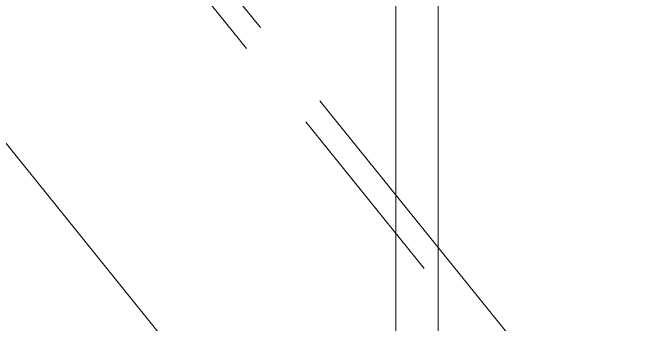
# Model space of a CAD drawing. Header units: inches. Extents: x -6 to 195, y -3 to 126.
# Drawn here: x 117.978 to 122.319, y 49.535 to 51.632 of the extents above; entities that cross this region are included whole.
import ezdxf

# ---------------------------------------------------------------- set-up
doc = ezdxf.new("R2010")
doc.units = ezdxf.units.IN
doc.linetypes.add('HIDDEN', pattern=[1.905, 1.27, -0.635])
doc.layers.add('ZANO_R', color=7, linetype='Continuous', lineweight=0)
doc.layers.add('ZANO_R_przerywana', color=250, linetype='HIDDEN', lineweight=0)

msp = doc.modelspace()

# ---------------------------------------------------------------- linework, layer by layer
at = {"layer": 'ZANO_R'}
for p, q in [((120.55813, 47.49985), (120.55813, 60.1652)), ((120.84358, 59.27768), (120.84358, 47.5767)), ((113.0708, 56.77016), (120.55813, 47.49985)), ((122.31854, 48.2246), (120.84358, 50.05079))]:
    msp.add_line(p, q, dxfattribs=at)
at = {"layer": 'ZANO_R_przerywana'}
for p, q in [((120.84358, 50.05079), (115.16398, 57.08289)), ((115.16398, 56.82573), (122.31854, 47.96743))]:
    msp.add_line(p, q, dxfattribs=at)

doc.saveas('drawing.dxf')
